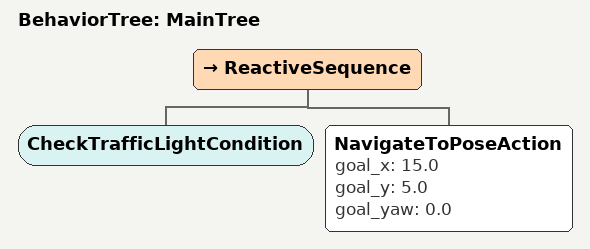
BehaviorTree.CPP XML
<?xml version="1.0"?>
<root main_tree_to_execute="MainTree">
    <BehaviorTree ID="MainTree">
        <!-- ReactiveSequence: Sürekli şartları kontrol et, biri bozulursa eylemi iptal et -->
        <ReactiveSequence>

            <!-- 1. GÖZLER: Trafik ışığı kırmızı mı diye sürekli kontrol et -->
            <CheckTrafficLightCondition/>

            <!-- 2. KASLAR: Eğer ışık yeşilse, hedefe (Örn: X=15, Y=5) gitmeye devam et -->
            <NavigateToPoseAction goal_x="15.0" goal_y="5.0" goal_yaw="0.0"/>

        </ReactiveSequence>
    </BehaviorTree>
</root>
